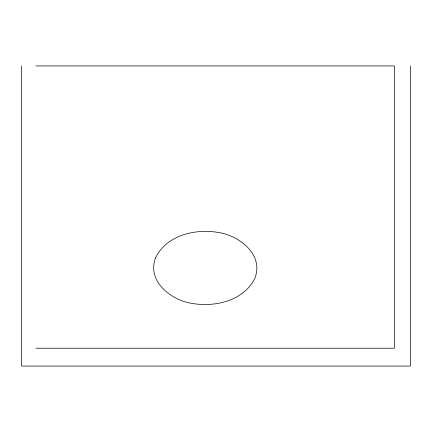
<?xml version="1.0" encoding="UTF-8"?>
<svg xmlns="http://www.w3.org/2000/svg" width="432" height="432" viewBox="0 0 432 432"><rect width="100%" height="100%" fill="white"/><g stroke="black" fill="none" stroke-linecap="round" stroke-linejoin="round"><path stroke-width="0.65" d="M35.818 65.929L394.405 65.929L394.405 348.219L35.818 348.219M410.4 65.929L410.4 366.071L21.6 366.071L21.6 65.929M155.623 257.639C146.68 280.816 170.17 299.473 190.739 303.188C214.148 307.638 243.497 301.25 254.896 278.257C263.839 255.074 240.349 236.423 219.775 232.708C196.371 228.258 167.022 234.646 155.623 257.639"/></g></svg>
